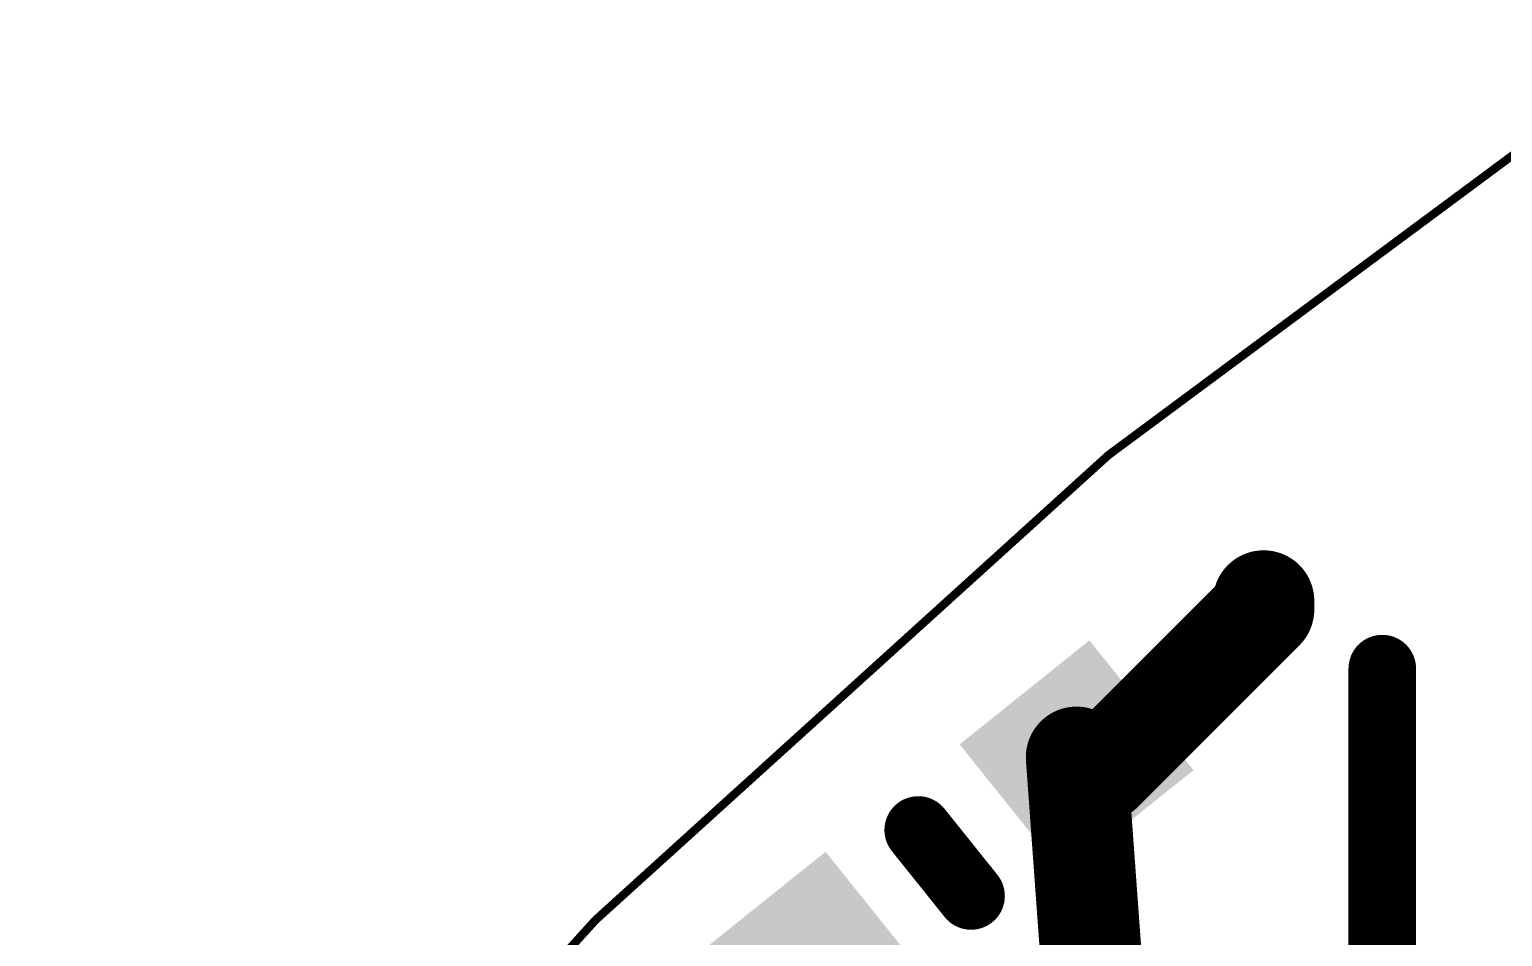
# Model space of a CAD drawing. Extents: x -0.24 to 1.71, y -0.99 to 0.81.
# Drawn here: x 0.1829 to 0.3573, y 0.5163 to 0.6236 of the extents above; entities that cross this region are included whole.
import ezdxf

# ---------------------------------------------------------------- set-up
doc = ezdxf.new("R2010")
doc.units = 0
for name, color, linetype in [('1', 12, 'CONTINUOUS'), ('20', 31, 'CONTINUOUS'), ('21', 253, 'CONTINUOUS')]:
    doc.layers.add(name, color=color, linetype=linetype)

# ---------------------------------------------------------------- blocks, each defined once
blk = doc.blocks.new('RECT')
blk.add_solid([(-0.5, -0.5), (0.5, -0.5), (-0.5, 0.5), (0.5, 0.5)])

msp = doc.modelspace()

# ---------------------------------------------------------------- linework, layer by layer
at = {"layer": '1', "const_width": 0.012}
for points in [[(0.329, 0.556), (0.329, 0.555)], [(0.329, 0.555), (0.309886, 0.535886)], [(0.309554, 0.50046), (0.306859, 0.537505)], [(0.306859, 0.537505), (0.309886, 0.535886)]]:
    msp.add_lwpolyline(points, dxfattribs=at)
at = {"layer": '1', "const_width": 0.006}
for points in [[(0.332, 0.556, 1), (0.326, 0.556)], [(0.331121, 0.552879, 1), (0.326879, 0.557121)], [(0.326, 0.555, 1), (0.332, 0.555)], [(0.309851, 0.537723, 1), (0.303866, 0.537287)], [(0.308273, 0.54015, 1), (0.305444, 0.534859)], [(0.307765, 0.538008, 1), (0.312008, 0.533765)], [(0.308472, 0.533241, 1), (0.311301, 0.538532)]]:
    msp.add_lwpolyline(points, format="xyb", dxfattribs=at)
at = {"layer": '20', "const_width": 0.000984}
msp.add_lwpolyline([(0.840367, -0.907188, 1), (0.840367, 0.762812, 1), (0.840367, -0.907188)], format="xyb", dxfattribs=at)
at = {"layer": '21', "const_width": 0.008}
for points in [[(0.343039, 0.547996), (0.343039, 0.485004)], [(0.294376, 0.521098), (0.288124, 0.528902)]]:
    msp.add_lwpolyline(points, dxfattribs=at)
at = {"layer": '21', "const_width": 0.004}
for points in [[(0.345039, 0.547996, 1), (0.341039, 0.547996)], [(0.289685, 0.530153, 1), (0.286563, 0.527652)], [(0.292815, 0.519847, 1), (0.295937, 0.522348)]]:
    msp.add_lwpolyline(points, format="xyb", dxfattribs=at)

# ---------------------------------------------------------------- block references
at = {"layer": '1', "xscale": 0.019685, "yscale": 0.019685, "rotation": 218.7}
for p in [(0.306859, 0.537505), (0.275641, 0.512495)]:
    msp.add_blockref('RECT', p, dxfattribs=at)

doc.saveas('drawing.dxf')
